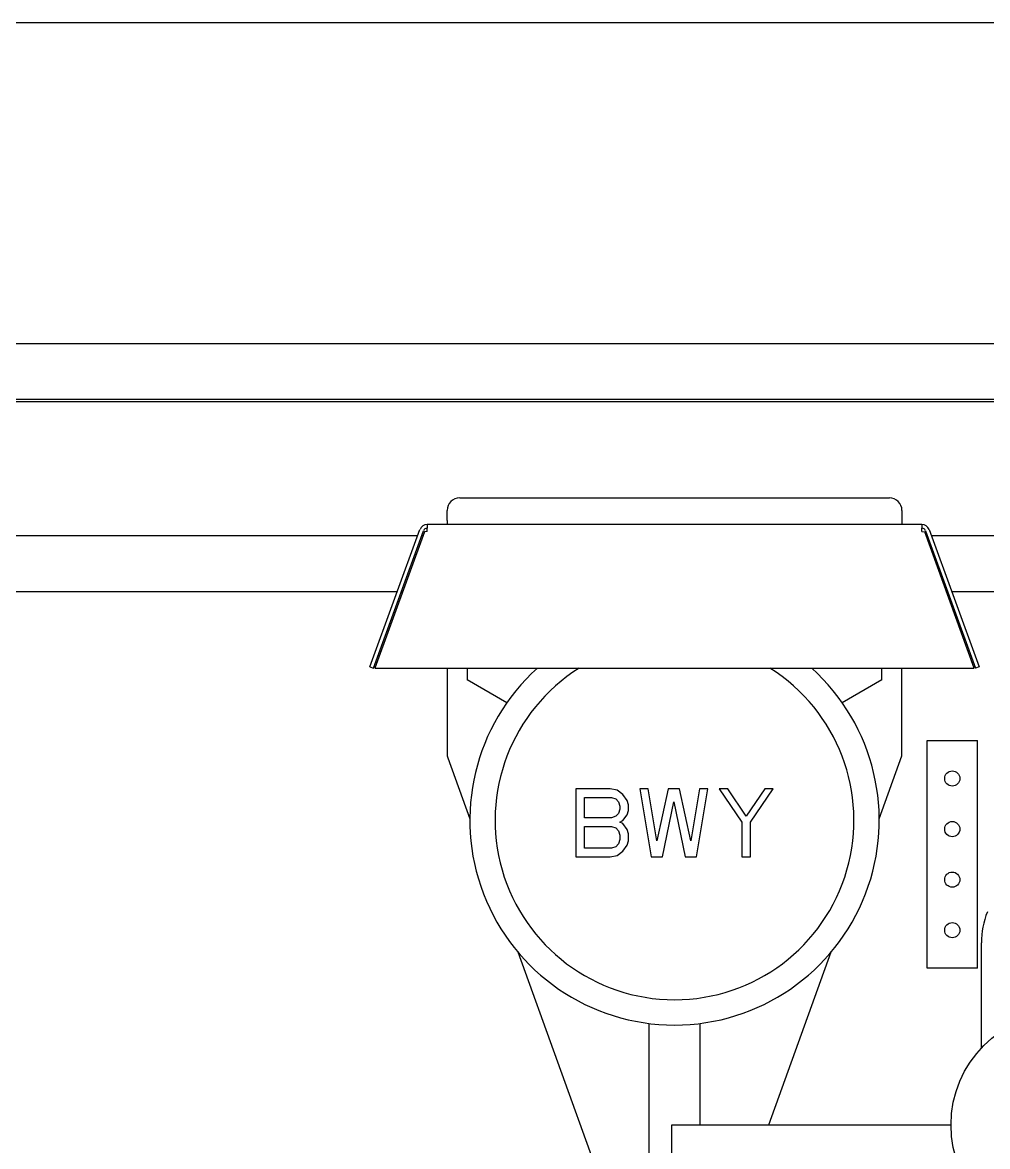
# Model space of a CAD drawing. Extents: x 59521 to 184406, y -1257 to 56672.
# Drawn here: x 86170.1 to 86551.9, y 15762 to 16206.5 of the extents above; entities that cross this region are included whole.
import ezdxf

# ---------------------------------------------------------------- set-up
doc = ezdxf.new("R2010")
doc.units = 0
doc.header["$MEASUREMENT"] = 0
doc.layers.get('0').update_dxf_attribs({"linetype": 'CONTINUOUS'})
doc.layers.add('03-JI-ZHUN-XIAN', color=7, linetype='CONTINUOUS')
doc.layers.add('THICK', color=7, linetype='CONTINUOUS', lineweight=0)

# ---------------------------------------------------------------- blocks, each defined once
blk = doc.blocks.new('rt666')
at = {"color": 87, "linetype": 'Continuous'}
for p, q in [((-1270, 477), (-240, 477)), ((-1270, 455), (-251, 455)), ((-748.9, 416), (-578.9, 416)), ((-753.9, 407), (-753.9, 411)), ((-573.9, 411), (-573.9, 407)), ((-753.9, 348.61), (-753.9, 314.88)), ((-745.9, 348.61), (-745.9, 344)), ((-581.9, 344), (-581.9, 348.61)), ((-730.22, 334.95), (-745.9, 344)), ((-581.9, 344), (-597.58, 334.95)), ((-753.6, 313.18), (-744.88, 289.02)), ((-582.92, 289.02), (-573.9, 314)), ((-702.9, 300.95), (-702.9, 274)), ((-689.43, 300.95), (-702.9, 300.95)), ((-686.62, 300.38), (-689.43, 300.95)), ((-684.37, 298.66), (-686.62, 300.38)), ((-682.69, 296.36), (-684.37, 298.66)), ((-677.64, 300.95), (-673.14, 274)), ((-674.27, 300.95), (-677.64, 300.95)), ((-670.9, 280.31), (-674.27, 300.95)), ((-666.41, 300.95), (-670.9, 280.31)), ((-661.91, 300.95), (-666.41, 300.95)), ((-657.42, 280.31), (-661.91, 300.95)), ((-654.05, 300.95), (-657.42, 280.31)), ((-655.18, 274), (-650.69, 300.95)), ((-650.69, 300.95), (-654.05, 300.95)), ((-646.19, 300.95), (-637.21, 287.76)), ((-642.82, 300.95), (-646.19, 300.95)), ((-635.53, 290.06), (-642.82, 300.95)), ((-628.23, 300.95), (-635.53, 290.06)), ((-633.84, 287.76), (-624.86, 300.95)), ((-624.86, 300.95), (-628.23, 300.95)), ((-699.53, 289.48), (-699.53, 297.51)), ((-699.53, 297.51), (-688.86, 297.51)), ((-688.86, 297.51), (-687.18, 296.94)), ((-687.18, 296.94), (-686.06, 295.79)), ((-686.06, 295.79), (-685.5, 294.07)), ((-685.5, 294.07), (-685.5, 292.92)), ((-682.13, 294.64), (-682.69, 296.36)), ((-682.13, 292.35), (-682.13, 294.64)), ((-668.65, 274), (-664.16, 295.79)), ((-664.16, 295.79), (-659.67, 274)), ((-688.86, 289.48), (-699.53, 289.48)), ((-687.18, 290.06), (-688.86, 289.48)), ((-686.06, 291.2), (-687.18, 290.06)), ((-685.5, 292.92), (-686.06, 291.2)), ((-684.37, 288.34), (-682.69, 290.63)), ((-682.69, 290.63), (-682.13, 292.35)), ((-699.53, 277.44), (-699.53, 286.04)), ((-699.53, 286.04), (-688.86, 286.04)), ((-688.86, 286.04), (-687.18, 285.47)), ((-687.18, 285.47), (-686.06, 284.32)), ((-685.5, 287.76), (-684.37, 288.34)), ((-684.37, 287.19), (-685.5, 287.76)), ((-682.69, 284.89), (-684.37, 287.19)), ((-682.13, 283.17), (-682.69, 284.89)), ((-637.21, 287.76), (-637.21, 274)), ((-633.84, 274), (-633.84, 287.76)), ((-686.06, 284.32), (-685.5, 282.6)), ((-685.5, 280.88), (-686.06, 279.16)), ((-685.5, 282.6), (-685.5, 280.88)), ((-682.69, 278.59), (-682.13, 280.31)), ((-682.13, 280.31), (-682.13, 283.17)), ((-688.86, 277.44), (-699.53, 277.44)), ((-687.18, 278.01), (-688.86, 277.44)), ((-686.06, 279.16), (-687.18, 278.01)), ((-686.62, 274.57), (-684.37, 276.29)), ((-684.37, 276.29), (-682.69, 278.59)), ((-702.9, 274), (-689.43, 274)), ((-689.43, 274), (-686.62, 274.57)), ((-673.14, 274), (-668.65, 274)), ((-659.67, 274), (-655.18, 274)), ((-637.21, 274), (-633.84, 274)), ((-725.9, 236.45), (-690.09, 137.3)), ((-626.62, 168), (-601.91, 236.45)), ((-542.5, 198.4), (-542.5, 240)), ((-673.9, 137), (-673.9, 208.17)), ((-653.9, 208.17), (-653.9, 168)), ((-665, -1732), (-665, 168)), ((-665, 168), (-554.5, 168))]:
    blk.add_line(p, q, dxfattribs=at)
blk.add_circle((-510, 168), 44.5, dxfattribs=at)
for centre, radius, start, end in [((-748.9, 411), 5, 90, 180), ((-578.9, 411), 5, 0, 90), ((-663.9, 288.5), 81, 132.0652, 47.9348), ((-663.9, 288.5), 71, 122.1279, 57.8721), ((-748.9, 314.88), 5, 180, 199.8552), ((-510, 240), 32.5, 157.849, 180)]:
    blk.add_arc(centre, radius, start, end, dxfattribs=at)
at = {"layer": '03-JI-ZHUN-XIAN', "color": 87, "linetype": 'Continuous'}
for p, q in [((-761.8, 405.5), (-761.8, 404)), ((-566, 405.5), (-761.8, 405.5)), ((-753.9, 407), (-753.9, 405.5)), ((-573.9, 407), (-573.9, 405.5)), ((-566, 405.5), (-566, 404)), ((-765.54, 401), (-1100, 401)), ((-784.42, 349.12), (-764.62, 403.53)), ((-783.01, 348.61), (-763.21, 403.01)), ((-762.89, 402.5), (-782.51, 348.61)), ((-763.44, 401), (-763.94, 401)), ((-761.8, 402.66), (-762.89, 402.5)), ((-761.8, 402.66), (-761.8, 404)), ((-566, 402.66), (-566, 404)), ((-566, 402.66), (-564.91, 402.5)), ((-545.29, 348.61), (-564.91, 402.5)), ((-564.59, 403.01), (-544.79, 348.61)), ((-563.86, 401), (-564.36, 401)), ((-563.18, 403.53), (-543.38, 349.12)), ((-395, 401), (-562.26, 401)), ((-1112, 379), (-773.55, 379)), ((-771.95, 379), (-771.45, 379)), ((-556.36, 379), (-555.85, 379)), ((-554.26, 379), (-395, 379)), ((-784.42, 349.12), (-783.01, 348.61)), ((-782.51, 348.61), (-545.29, 348.61)), ((-573.9, 314), (-573.9, 348.61)), ((-543.38, 349.12), (-544.79, 348.61)), ((-564, 230), (-564, 320)), ((-564, 320), (-544, 320)), ((-544, 230), (-544, 320)), ((-544, 230), (-564, 230))]:
    blk.add_line(p, q, dxfattribs=at)
for centre in [(-554, 305), (-554, 285), (-554, 265), (-554, 245)]:
    blk.add_circle(centre, 3, dxfattribs=at)
for centre, radius, start, end in [((-761.8, 402.5), 3, 90, 160), ((-566, 402.5), 3, 20, 90), ((-761.8, 402.5), 1.5, 90, 160), ((-566, 402.5), 1.5, 20, 90)]:
    blk.add_arc(centre, radius, start, end, dxfattribs=at)

msp = doc.modelspace()

# ---------------------------------------------------------------- linework, layer by layer
at = {"layer": 'THICK', "lineweight": -3}
msp.add_lwpolyline([(82601.983, 16056.528), (82601.983, 16119.528), (82625.983, 16119.528), (82625.983, 16206.528), (94461.983, 16206.528), (94461.983, 16119.528), (94485.983, 16119.528), (94485.983, 16056.528)], close=True, dxfattribs=at)

# ---------------------------------------------------------------- block references
msp.add_blockref('rt666', (87091.983, 15602.528))

doc.saveas('drawing.dxf')
